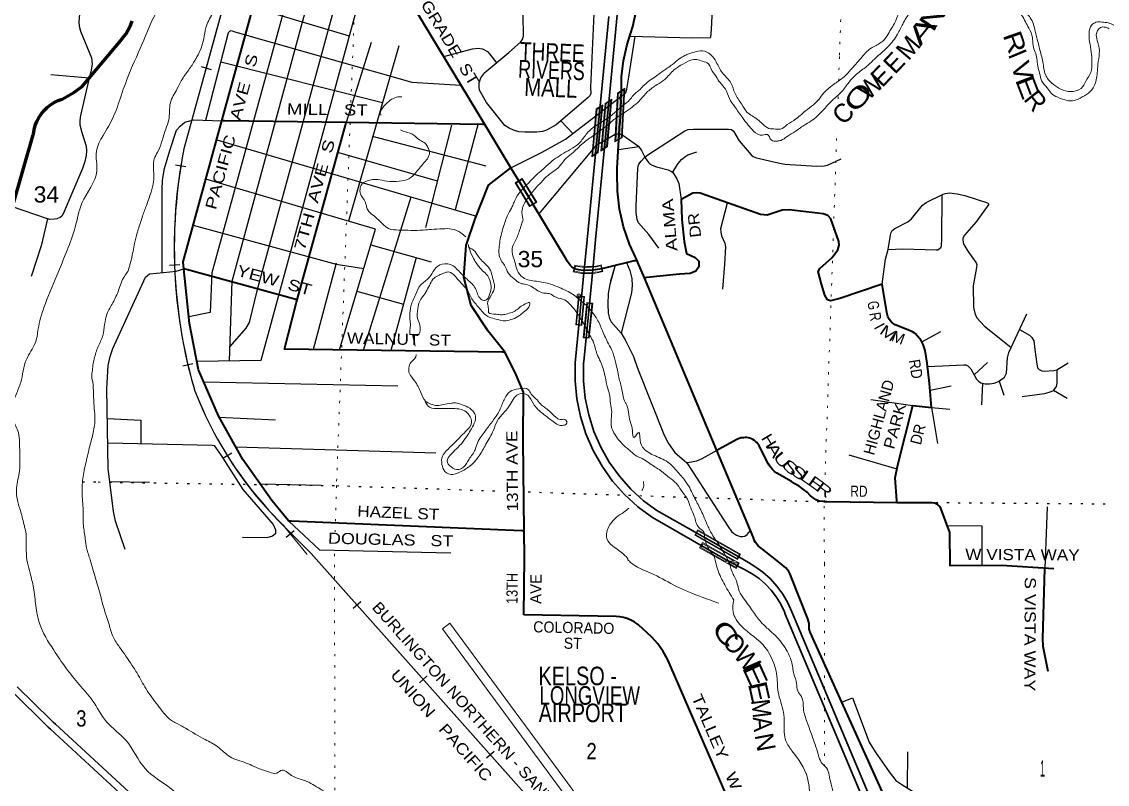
# Model space of a CAD drawing. Header units: feet. Extents: x -509309 to -252658, y -547785 to -360805.
# Drawn here: x -488211 to -476531, y -500895 to -492684 of the extents above; entities that cross this region are included whole.
import ezdxf
from ezdxf.enums import TextEntityAlignment as Align

# ---------------------------------------------------------------- set-up
doc = ezdxf.new("R2010")
doc.units = ezdxf.units.FT
doc.header["$LTSCALE"] = 80
doc.header["$PDMODE"] = 32
doc.header["$PDSIZE"] = 40
doc.linetypes.add('DOT_DASHED', pattern=[7.7, 5, -1.2, 0.3, -1.2])
doc.linetypes.add('DOTTED', pattern=[1.5, 0.3, -1.2])
for name, color, linetype, lineweight in [('18', 7, 'Continuous', 35), ('23', 7, 'Continuous', 70), ('26', 7, 'Continuous', 40), ('27', 7, 'Continuous', 13), ('29', 7, 'Continuous', 25), ('34', 7, 'Continuous', 25), ('36', 7, 'Continuous', 13), ('39', 7, 'Continuous', 13), ('44', 7, 'DOT_DASHED', 13), ('55', 7, 'Continuous', 13), ('6', 7, 'DOTTED', 25), ('61', 7, 'Continuous', 13), ('7', 7, 'DOTTED', 13)]:
    doc.layers.add(name, color=color, linetype=linetype, lineweight=lineweight)
doc.layers.add('30', color=7, linetype='Continuous')
doc.layers.add('41', color=7, linetype='Continuous')

msp = doc.modelspace()

# ---------------------------------------------------------------- hatches: boundary and pattern name
at = {"layer": '55'}
for points in [[(-481875.73, -493573.05), (-481872.19, -493534.05), (-481924.44, -493568.56), (-481969.07, -494059.77), (-481918.34, -494025.77)], [(-482021.83, -493628.94), (-481970.09, -493595.96), (-481972.92, -493633.55), (-482016.24, -494089.2), (-482068.49, -494123.71)]]:
    msp.add_hatch(color=256, dxfattribs=at).paths.add_polyline_path(points)
at = {"layer": '61'}
msp.add_hatch(color=256, dxfattribs=at).paths.add_polyline_path([(-481792.05, -493456.67), (-481730.68, -493416.07), (-481733.15, -493459.77), (-481758.32, -493930.64), (-481818.68, -493963.62)])

# ---------------------------------------------------------------- linework, layer by layer
at = {"layer": '18'}
for points in [[(-482158.21, -495357.92), (-482126.8, -495031.95), (-482023.44, -493959.49), (-481895.13, -492628.06)], [(-482067.51, -495355.83), (-482036.31, -495032.01), (-481926.48, -493892.1), (-481803.14, -492611.89)], [(-480588.57, -498501.95), (-481400.47, -498037.19), (-481424.7, -498023.43), (-481450.47, -498004.32), (-481580.63, -497907.77), (-481724.36, -497775.89), (-481853.52, -497629.7), (-481966.69, -497470.82), (-482062.64, -497300.98), (-482140.3, -497122.04), (-482198.84, -496935.96), (-482237.6, -496744.78), (-482256.17, -496550.6), (-482254.34, -496355.54), (-482215.46, -495952.1), (-482161.2, -495388.93), (-482158.21, -495357.92)], [(-480392.85, -498506.02), (-480495.73, -498447.58), (-481353.34, -497960.45), (-481376.39, -497947.36), (-481403.34, -497927.42), (-481519.98, -497841.12), (-481657.08, -497715.94), (-481780.34, -497577.12), (-481888.42, -497426.17), (-481980.13, -497264.76), (-482054.46, -497094.64), (-482110.6, -496917.68), (-482147.94, -496735.83), (-482166.06, -496551.07), (-482164.94, -496390.43), (-482164.77, -496365.43), (-482162.36, -496340.43), (-482138.25, -496090.12), (-482071.02, -495392.24), (-482067.51, -495355.83)], [(-478039.69, -503716.05), (-479995.67, -499062.91), (-480004.98, -499039.06), (-480043.79, -498956.48), (-480091.03, -498878.4), (-480146.16, -498805.69), (-480208.59, -498739.14), (-480277.64, -498679.47), (-480352.55, -498627.36), (-480432.49, -498583.36), (-480588.57, -498501.95)], [(-477888.96, -503881.09), (-479925.23, -499037.3), (-479968.63, -498939.95), (-480021.96, -498847.66), (-480084.65, -498761.46), (-480156.01, -498682.28), (-480235.25, -498611), (-480321.51, -498548.39), (-480392.85, -498506.02)]]:
    msp.add_lwpolyline(points, dxfattribs=at)
at = {"layer": '23'}
msp.add_lwpolyline([(-488310.7, -494675.76), (-488085.6, -493900.52), (-488084.87, -493893.62), (-488077.11, -493847.43), (-488064.57, -493802.29), (-488047.37, -493758.72), (-488025.72, -493717.18), (-487999.84, -493678.13), (-487970.03, -493642), (-487936.6, -493609.19), (-487899.92, -493580.04), (-487860.4, -493554.9), (-487818.47, -493534.02), (-487774.58, -493517.64), (-487748.92, -493504.95), (-487650.4, -493447.93), (-487558.38, -493380.92), (-487127.5, -492864.83), (-487124.73, -492861.6), (-487091.93, -492818.76), (-487063.79, -492772.72), (-487040.62, -492724), (-487022.66, -492673.12)], dxfattribs=at)
at = {"layer": '23', "lineweight": 35}
for points in [[(-482465.39, -504604.23), (-486127.07, -501755.51), (-486152.97, -501735.36), (-486177.07, -501716.34), (-486732.42, -501278.13), (-487847.36, -500249), (-487870.78, -500227.38), (-487897.36, -500201.14), (-488258.33, -499844.77)], [(-482386.87, -504756.85), (-486172.59, -501815.13), (-486196.13, -501796.82), (-486222.59, -501775.94), (-486780.33, -501335.83), (-487900.06, -500302.27), (-487925.12, -500279.14), (-487950.06, -500254.52), (-488294.95, -499914.03)]]:
    msp.add_lwpolyline(points, dxfattribs=at)
at = {"layer": '26'}
for p, q in [((-483228.36, -493791.02), (-484081.99, -492374.77)), ((-481763.59, -493526.07), (-481776.84, -493773.11)), ((-482863.15, -494396.93), (-482708.93, -494652.8)), ((-481967.16, -495341.33), (-481921.02, -495329.46)), ((-480731.23, -497300.32), (-481510.71, -495441.64)), ((-482801.92, -498455.78), (-482805.25, -498166.87)), ((-482809.11, -499068.92), (-482801.92, -498455.78)), ((-477203.03, -498572.15), (-477202.87, -498568.24))]:
    msp.add_line(p, q, dxfattribs=at)
for points in [[(-481763.59, -493526.07), (-481758.98, -493440.02), (-481756.98, -493272.83), (-481737.52, -493106.77), (-481700.8, -492943.65), (-481686, -492894.05), (-481633.87, -492735.2), (-481598.63, -492571.77), (-481582, -492427.05), (-481552.56, -492268.55), (-481506.71, -492114), (-481444.95, -491965.09), (-481367.97, -491823.45), (-481303, -491726.05), (-481270.53, -491637.76), (-481247.47, -491546.57), (-481234.06, -491453.46), (-481230.46, -491359.46), (-481236.71, -491265.6), (-481242, -491228.05), (-481316, -491012.05), (-481319.47, -491000.77)], [(-484718.86, -493769.92), (-486027, -493751.4), (-486056.66, -493750.98), (-485575.51, -491999.66)], [(-486466.2, -495345.45), (-486474, -495270.05), (-486056.66, -493750.98)], [(-485248, -495679.05), (-484726.93, -493799.05), (-484718.86, -493769.92)], [(-483228.36, -493791.02), (-483251, -493790.7), (-484718.86, -493769.92)], [(-482863.15, -494396.93), (-482946.49, -494258.67), (-483228.36, -493791.02)], [(-481588.96, -495255.05), (-481602.46, -495226.05), (-481671.4, -495077.91), (-481734.87, -494893.12), (-481778.68, -494702.71), (-481802.34, -494508.76), (-481805.6, -494313.4), (-481802.99, -494260.96), (-481776.84, -493773.11)], [(-483013.42, -496241.37), (-483019.2, -496230.08), (-483191.6, -496015.01), (-483376.23, -495741.54), (-483453.03, -495435.11), (-483430.04, -495095.49), (-483330.16, -494808.09), (-483187.53, -494443.84), (-482946.49, -494258.67)], [(-478795.21, -497862.76), (-478796.75, -497837.63), (-478811.64, -497594.94), (-478785.16, -497456.79), (-478621.48, -496814.94), (-478421.31, -496837.2), (-478442.86, -496579.45), (-478469.14, -496361.81), (-478491.71, -496222.93), (-478511.73, -496159.91), (-478534.12, -496117.14), (-478572.34, -496070.2), (-478598.96, -496042.2), (-478625.62, -496024.01), (-478677.44, -496001.68), (-478814.9, -495948.56), (-478839.35, -495931.47), (-478852.86, -495918.46), (-478877.21, -495885.98), (-478891.89, -495858.76), (-478902.83, -495816.07), (-478953.66, -495511.48), (-479407.62, -495664.85), (-479510.33, -495688.84), (-479542.69, -495678.95), (-479569.46, -495629.31), (-479607.48, -495509.92), (-479641.21, -495374.54), (-479623.85, -495342), (-479492.14, -495222.87), (-479430.51, -495139.72), (-479416.9, -495090.31), (-479420.91, -495049.47), (-479506.17, -494806.14), (-479538.35, -494769.62), (-479587.33, -494753.37), (-479954.5, -494710.7), (-480029.64, -494712.77), (-480191.96, -494765.54), (-480262.24, -494760.58), (-480910.21, -494530.09), (-480946.1, -494527.23), (-480991.37, -494530.09), (-481113.85, -494600.12), (-481107.55, -494813.33), (-481083.6, -495049.01), (-481059.79, -495178.16), (-480964.29, -495222.36), (-480924.9, -495263.38), (-480925.95, -495323.66), (-480958.84, -495369.21), (-481017.44, -495394.12), (-481132.6, -495402.24), (-481485.63, -495439.03), (-481510.71, -495441.64)], [(-482267, -495341.04), (-482272.99, -495337), (-482292.17, -495322.08), (-482309.69, -495305.24), (-482321.24, -495291.54), (-482339.1, -495266.38), (-482354.07, -495241.54), (-482708.93, -494652.8)], [(-481923, -495330.05), (-481617, -495257.02), (-481588.96, -495255.05)], [(-481510.71, -495441.64), (-481580.15, -495276.05), (-481588.96, -495255.05)], [(-482805.25, -498166.87), (-482828.13, -498165.91), (-485310.72, -498061.73), (-485335.84, -498060.67), (-485356.54, -498035.82), (-485520.21, -497839.33), (-485831.24, -497398.28), (-486094.47, -496927.13), (-486307, -496431.05), (-486405.32, -495933.84), (-486466.2, -495345.45)], [(-485248, -495679.05), (-486439, -495352.9), (-486466.2, -495345.45)], [(-482267, -495341.04), (-482224.37, -495351.51), (-482162.58, -495358.02), (-482158.21, -495357.92), (-482067.51, -495355.83), (-481967.16, -495341.33)], [(-483013.42, -496241.37), (-483038.46, -496241.04), (-485381.68, -496210.19), (-485254.29, -495704.05), (-485248, -495679.05)], [(-482805.25, -498166.87), (-482816.45, -497194.62), (-482811.78, -496672.33), (-482901.66, -496459.6), (-483013.42, -496241.37)], [(-478795.21, -497862.76), (-479548.18, -497851.95), (-479629.27, -497847.33), (-479663.77, -497831.36), (-479696.42, -497811.87), (-479725.77, -497789.98), (-479760.41, -497750.53), (-479798.63, -497719.97), (-479846.89, -497685.01), (-479892.03, -497658.2), (-479930.19, -497636.27), (-480086.13, -497543.98), (-480110.11, -497526.17), (-480132.1, -497505.95), (-480151.86, -497483.54), (-480169.16, -497459.19), (-480179.64, -497441.28), (-480280.64, -497244.15), (-480290.4, -497229.51), (-480301.64, -497215.98), (-480314.23, -497203.69), (-480328.03, -497192.79), (-480342.9, -497183.39), (-480358.67, -497175.6), (-480375.17, -497169.49), (-480392.21, -497165.15), (-480409.62, -497162.61), (-480427.2, -497161.9), (-480444.75, -497163.04), (-480462.09, -497166), (-480473.45, -497164.57), (-480516.42, -497180.85), (-480706.62, -497287.45), (-480731.23, -497300.32)], [(-480052.2, -498513.1), (-480240, -498364.05), (-480252.77, -498356.13), (-480270.64, -498342.76), (-480287, -498327.6), (-480301.69, -498310.82), (-480314.55, -498292.58), (-480325.43, -498273.11), (-480334.22, -498252.6), (-480340.81, -498231.29), (-480731.23, -497300.32)], [(-477107.78, -498574.12), (-477668.45, -498539.43), (-478221.97, -498543.03), (-478226.41, -498184.01), (-478319.97, -497933.64), (-478329.31, -497908.66), (-478354.33, -497885.03), (-478355.71, -497883.99), (-478366.05, -497877.75), (-478377, -497872.64), (-478388.41, -497868.69), (-478391.37, -497868), (-478416.44, -497864.25), (-478441.37, -497864.15), (-478795.21, -497862.76)], [(-479737, -499214.05), (-479736.94, -499212.94), (-479736.83, -499188.01), (-479739.33, -499163.2), (-479744.4, -499138.79), (-479752, -499115.05), (-479932, -498661.05), (-479935.76, -498650.06), (-479945.72, -498626.87), (-479958.05, -498604.86), (-479972.61, -498584.25), (-479989.25, -498565.28), (-480007.78, -498548.15), (-480028, -498533.05), (-480052.2, -498513.1)], [(-477165.34, -499679.28), (-477222.24, -499410), (-477225.72, -499325.73), (-477203.03, -498572.15)], [(-480366.06, -501620.31), (-481233.95, -499611.89), (-481262.16, -499549.03), (-481310.17, -499463.37), (-481366.87, -499383.19), (-481431.64, -499309.39), (-481574.17, -499178.94), (-481588.03, -499168.02), (-481621.91, -499145.22), (-481657.99, -499126.08), (-481695.87, -499110.83), (-481735.14, -499099.61), (-481775.37, -499092.56), (-481816.11, -499089.76), (-482809.11, -499068.92)], [(-479726.03, -499256.06), (-479726.6, -499255.05), (-479730.39, -499247.38), (-479733.35, -499239.35), (-479735.46, -499231.06), (-479736.69, -499222.6), (-479737.02, -499214.05)], [(-478948, -500981.05), (-479726, -499256.05)]]:
    msp.add_lwpolyline(points, dxfattribs=at)
at = {"layer": '29'}
for p, q in [((-484683.91, -492839.6), (-485721.3, -492530.33)), ((-484450.76, -492906.28), (-484718.86, -493769.92)), ((-484154.83, -492942.16), (-484695.1, -494830.96)), ((-486067.89, -493117.42), (-484329.91, -493554.24)), ((-487897.96, -493251.36), (-487483.33, -493288.14)), ((-483585.16, -493798.05), (-483866.76, -494901.32)), ((-483300.85, -493779.65), (-483546.87, -494709.69)), ((-482410.11, -493750.68), (-482281.77, -493888.99)), ((-483214.46, -494239.1), (-484436.89, -493919.32)), ((-486112.56, -493954.46), (-483318.01, -494777.06)), ((-481570.38, -494030.81), (-481787.91, -494065.09)), ((-483738.72, -494399.66), (-484807.91, -494091.23)), ((-484534.6, -496221.34), (-484021.09, -494570.1)), ((-484453.8, -495085.61), (-483805.55, -495268.95)), ((-484827.72, -495283.4), (-485074.93, -496214.23)), ((-483968.13, -495222.97), (-484239.71, -496225.22)), ((-481825.25, -495304.98), (-481875.65, -495478.15)), ((-484603.78, -495585.84), (-484104.27, -495725.39)), ((-478526.23, -496132.22), (-478320.27, -496019)), ((-477962.87, -496487.77), (-477818.83, -496355.27)), ((-486250.9, -496561.99), (-484163.73, -496604.85)), ((-478436.87, -496651.05), (-478210, -496604.49)), ((-477872.6, -496577.11), (-477884.41, -496808.78)), ((-477695.59, -496556.03), (-477645.08, -496705.75)), ((-477108.81, -496650.54), (-476961.26, -496736.46)), ((-479076.08, -496753.6), (-478621.48, -496814.94)), ((-478421.31, -496837.2), (-478357.68, -497227.09)), ((-478421.31, -496837.2), (-478223.88, -496856.22)), ((-486088.17, -496941.85), (-485480.61, -496972.4)), ((-485907.39, -497261.98), (-483754.43, -497324.6)), ((-479311.45, -497349.07), (-478795.6, -497497.73)), ((-486837.25, -497645.69), (-487261.79, -497639.64)), ((-484990.46, -497676.27), (-485643.74, -497664.17)), ((-477177.69, -497908.61), (-477203.03, -498572.15)), ((-478681.07, -500543.71), (-478683.34, -500934.51))]:
    msp.add_line(p, q, dxfattribs=at)
for points in [[(-485026.63, -491237.34), (-486165.4, -495388.49), (-486182.62, -495814.6), (-486412.88, -495860.73)], [(-485974.73, -496334.03), (-485946.42, -495477.34), (-484776.52, -491164.22)], [(-480709.01, -491132.38), (-480793.66, -492762.72), (-480798.63, -492853.49)], [(-484627.38, -491715.85), (-485681.61, -495580.78), (-485763.82, -495922), (-485797.99, -495983.43), (-485969.64, -496180.06)], [(-486324.96, -496340.22), (-485632.76, -496327.98), (-484463.77, -492030.31)], [(-482045.09, -492360.52), (-482089.73, -493390.74), (-482089.04, -493456.34), (-482097.16, -493480.69), (-482115.09, -493500.5), (-482460.34, -493793.28), (-482565.54, -493853.05), (-482608.46, -493866.35), (-482669.33, -493872.44), (-482795.86, -493874.14), (-482862.08, -493870.41), (-482920.92, -493852.14), (-482967.58, -493831.85), (-483013.03, -493801.32), (-483210.04, -493552.63), (-483284.11, -493419.8), (-483290.19, -493389.36), (-483287.5, -493343.49), (-483271.93, -493289.9), (-483249.61, -493259.45), (-483228.12, -493232.16), (-482969.41, -493017.28), (-482843.82, -492904.24), (-482819.47, -492869.73), (-482813.13, -492835.12), (-482816.41, -492612.91)], [(-487589.66, -492602.26), (-487595.65, -492685.05), (-487591.59, -492731.74), (-487577.89, -492784.55), (-487459.41, -493074.28), (-487453.62, -493141.75), (-487465.8, -493222.95), (-487492.45, -493322.05), (-487577.38, -493693.84), (-487585.71, -493749.19), (-487585.5, -493795.33), (-487563.26, -493875.57), (-487517.07, -494024.27), (-487512.46, -494071.38), (-487516.52, -494126.18), (-487530.72, -494189.11), (-487558.02, -494263.94), (-487764.05, -494751.36), (-487780.28, -494777.75), (-487796.57, -494793.31), (-487831.01, -494806.17), (-487861.44, -494810.22), (-487908.11, -494812.25), (-487944.71, -494801.44), (-488310.7, -494675.76)], [(-486230.96, -493745.14), (-485985.63, -492800.79), (-485972.47, -492784.49), (-485956.24, -492780.43), (-485917.5, -492791.65), (-484011.62, -493336.28), (-483484.68, -493365.76)], [(-482946.49, -494258.67), (-482612.44, -494088.63), (-482360.66, -493949.73), (-481736.59, -493469.29), (-481718.01, -493452.35), (-481711.76, -493445.31), (-481706.33, -493436.37), (-481702.79, -493428), (-481699.33, -493411.74), (-481680.53, -493301.87), (-481610.9, -492840.7)], [(-481667.96, -492839.08), (-480994.89, -492858.24), (-480798.63, -492853.49)], [(-483669.76, -493058.7), (-483359.02, -492976.3), (-483300.34, -492969.19), (-483251.64, -492975.28), (-483199.34, -493006.35), (-483176.57, -493030.09), (-483102.97, -493128.22)], [(-486697.74, -495385.33), (-486700.58, -494493.01), (-486694.79, -494392.09), (-486673.75, -494263.17), (-486617.36, -494069.74), (-486544.68, -493852.5), (-486504.07, -493807.51), (-486455.37, -493766.91), (-486363.26, -493740.71), (-486056.66, -493750.98)], [(-482646.83, -494755.84), (-482021.3, -494010.08), (-481981.51, -493984.08), (-481825.28, -493896.8), (-481782.67, -493888.68), (-481742.09, -493906.95), (-481575.34, -494023.76), (-481543.25, -494069.33), (-481502.88, -494150.78), (-481466.15, -494199.24), (-481450.93, -494214.47), (-481427.6, -494229.68), (-481380.04, -494248.41), (-481257.17, -494280.43), (-481220.61, -494298.48), (-481202.38, -494311.89), (-481190.21, -494329.14), (-481161.8, -494375.83), (-481142.17, -494427.57), (-481113.85, -494600.12)], [(-481356.73, -495121.38), (-481462.96, -494973.92), (-481575.45, -494848.39), (-481589.91, -494812.24), (-481598.03, -494739.16), (-481599.3, -494671.95), (-481582.26, -494261.85), (-481577.74, -494238.82), (-481569.62, -494219.54), (-481545.28, -494185.03), (-481504.7, -494144.44), (-481472.48, -494119.14), (-481076.59, -493860.26), (-481039.02, -493846.44), (-480983.25, -493842), (-480607.9, -493839.97), (-480574.88, -493846.33), (-480553.11, -493864.32), (-480490.32, -493965.5), (-480362.14, -494117.24), (-480340.07, -494134.29), (-480305.58, -494150.52), (-480073.13, -494204.98), (-479999.21, -494217.51), (-479654.28, -494239.83), (-479575.38, -494237.33), (-479540.66, -494227.66), (-479394.4, -494161.57)], [(-481207.31, -494308.26), (-481147.6, -494209.39), (-481110.97, -494167.77), (-481066.44, -494132.26), (-481042.09, -494119.07), (-480945.9, -494083.8)], [(-484793.29, -496217.94), (-484403.1, -494916.52), (-486229.83, -494381.29)], [(-478953.66, -495511.48), (-478915.76, -495240.51), (-478888.21, -495136.75), (-478730.09, -495130.75), (-478372.12, -495141.31), (-478353.73, -495139.02), (-478335.47, -495126.84), (-478323.3, -495116.7), (-478315.18, -495096.4), (-478310.64, -495022), (-478308.9, -494546.1)], [(-478888.21, -495136.75), (-478858.05, -494961), (-478844.74, -494931.99), (-478817.4, -494909.48), (-478676.5, -494839.21), (-478637.79, -494806.14), (-478520.25, -494659.06), (-478479.53, -494629.55), (-478296.92, -494540.24), (-478270.62, -494532.13), (-478229.97, -494528.06), (-478146.78, -494538.21), (-478064.84, -494554.77), (-477818.09, -494633.61), (-477803.91, -494648.15), (-477942.31, -494840.54), (-478067.66, -494982.73), (-478085.91, -495015.21), (-478086.68, -495030.85), (-478081.85, -495061.89), (-478075.77, -495084.22), (-478032.17, -495153.64), (-477941.68, -495278.88), (-477933.74, -495301.41), (-477937.8, -495331.85), (-477974.75, -495528.66), (-477971.62, -495762.88), (-477954.03, -495835.24), (-477929.69, -495875.83), (-477855.98, -495958.49), (-477565.58, -496193.03)], [(-480619.99, -494638.51), (-480691.09, -494913.72), (-480688.46, -494951.74), (-480680.94, -494990.85), (-480645.88, -495068.37), (-480640.36, -495108.58), (-480648.65, -495294.51), (-480669.94, -495562.44)], [(-487932.46, -494808.19), (-488002.35, -495096.93), (-488108.44, -495427.84)], [(-486365.25, -494874.22), (-484825.84, -495293.44), (-484528.34, -495341.25)], [(-481825.25, -495304.98), (-481884.11, -495514.53), (-481900.35, -495611.96), (-481904.41, -495725.63), (-481900.35, -495823.06), (-481888.17, -495879.89), (-481867.88, -495916.43), (-481762.07, -496036.93), (-481717.74, -496109.26), (-481628.47, -496289.91), (-481583.83, -496415.75), (-481299.78, -497134.3), (-481253.1, -497225.64), (-481182.1, -497321.04), (-481055.66, -497432.46), (-480995.43, -497528.08), (-480613.99, -498116.71), (-480575.44, -498171.51), (-480553.12, -498189.78), (-480520.65, -498214.14), (-480480.08, -498228.35), (-480451.67, -498228.35), (-480431.38, -498222.26), (-480405.01, -498203.99), (-480370.51, -498161.37)], [(-481703.62, -495277.69), (-481667.79, -495363.61), (-481646.72, -495447.56), (-481642.67, -495522.66), (-481648.71, -495602.04), (-481762.07, -496036.93)], [(-487098.06, -498365.57), (-487202.02, -498061.93), (-487223.18, -497957.02), (-487279.52, -497493.95), (-487295.03, -496637.1), (-487279.12, -496385.33), (-487258.83, -496287.9), (-487231.69, -496203.57), (-486878.15, -495433.47), (-486836.81, -495398.86), (-486683.49, -495383.91), (-486548.7, -495370.44), (-486466.2, -495345.45)], [(-478464.89, -496396.98), (-478075.19, -496378.03), (-478053.45, -496379.22), (-478033.16, -496389.37), (-478000.7, -496421.85), (-477937.8, -496531.45), (-477915.48, -496555.81), (-477891.13, -496572.05), (-477846.5, -496584.23), (-477799.83, -496584.23), (-477749.52, -496576.32), (-477700.41, -496557.84), (-477651.72, -496523.34), (-477635.49, -496511.16), (-477616.16, -496467.93), (-477603.02, -496304.12), (-477598.96, -496273.67), (-477589.41, -496244.1), (-477396.28, -495830.24)], [(-477474.26, -495997.34), (-477369.69, -496060.54), (-477343.39, -496085.1), (-477323.03, -496119.4), (-477310.95, -496213.61), (-477288.89, -496372.02), (-477280.42, -496409.66), (-477262.16, -496427.93), (-477235.78, -496442.14), (-477211.78, -496447.05), (-477105.93, -496438.08), (-477075.54, -496430.77), (-476950.6, -496356.3)], [(-477073.26, -496429.41), (-477073.34, -496576.91), (-477079.55, -496610.61), (-477098.07, -496636.64), (-477114.04, -496657.3), (-477138.39, -496669.48), (-477204.75, -496689.33), (-477447.22, -496722.27)], [(-487289.26, -496955.94), (-486929.05, -496974), (-486928.38, -497225.6)], [(-487284.51, -497218), (-486162.11, -497241.95), (-486138.85, -497245.96), (-486065.47, -497355.27), (-485831.91, -497722.52), (-485506.4, -498096.94), (-485481.46, -498155.3), (-485481.62, -498197.33), (-485513.93, -498224.31), (-485574.2, -498242.19), (-485836.24, -498238.86)], [(-480731.62, -497300.52), (-480891.95, -497392.08), (-480950.93, -497415.14), (-481003.54, -497426.59), (-481055.66, -497432.46)], [(-485335.84, -498060.67), (-485005.8, -498369.1), (-483593, -498402.05)], [(-477877.75, -498540.79), (-477878.95, -498114.69), (-478253.84, -498110.62)], [(-479386.09, -500009.7), (-479273.63, -499964.47), (-479091.91, -500441.26), (-479028.26, -500543.79), (-478878.29, -500762.4), (-478805.45, -500852.42), (-478741.37, -500898.62), (-478317, -501161.05), (-478269.86, -501178.2), (-478218.04, -501186.72), (-477832.82, -501173.91), (-477708.56, -501182.48), (-477647.26, -501196.17), (-477588.59, -501221.06), (-477460.7, -501327.89), (-476829.86, -501804.14), (-476608.04, -501926.74)]]:
    msp.add_lwpolyline(points, dxfattribs=at)
at = {"layer": '34', "lineweight": 13}
for p, q in [((-485683, -491198.05), (-486467, -494053.05)), ((-485383, -498122.05), (-485139, -498419.05)), ((-480798, -503240.05), (-485097, -498410.05))]:
    msp.add_line(p, q, dxfattribs=at)
at = {"layer": '34'}
for p, q in [((-486279.48, -493168.14), (-486172.82, -493197.43)), ((-486554.48, -494223.82), (-486445.37, -494241.93)), ((-486620.28, -495303.8), (-486509.78, -495298.85)), ((-486478.15, -496389.15), (-486370.64, -496363.16)), ((-486045.28, -497382.76), (-485951.23, -497324.53)), ((-485363.6, -498234.05), (-485278.13, -498163.84)), ((-484563.53, -498928.94), (-484646.15, -499002.48)), ((-483848.72, -499728.12), (-483931.34, -499801.66)), ((-483128.78, -500540.91), (-483211.4, -500614.45))]:
    msp.add_line(p, q, dxfattribs=at)
for points in [[(-485681.93, -491198.34), (-486465.92, -494053.3), (-486483.93, -494148.22), (-486499.68, -494243.04), (-486513.8, -494338.19), (-486526.93, -494434.09), (-486537.8, -494529.88), (-486546.93, -494625.44), (-486555.09, -494721.76), (-486560.98, -494817.94), (-486565.13, -494913.92), (-486567.76, -495010.75), (-486568.54, -495106.82), (-486568.26, -495203.1), (-486565.8, -495299.81), (-486561.5, -495395.74), (-486555.58, -495492), (-486548.47, -495587.92), (-486539.18, -495684.27), (-486528.6, -495779.75), (-486515.87, -495875.65), (-486501.82, -495970.69), (-486486.15, -496066.04), (-486468.66, -496160.62), (-486449.42, -496254.98), (-486428.99, -496349.01), (-486406.29, -496442.92), (-486382.4, -496536.5), (-486356.67, -496629.33)], [(-486356.68, -496629.32), (-486349.95, -496652.7), (-486323.33, -496720.32), (-486295.28, -496786.99), (-486266.08, -496853.22), (-486235.96, -496919.53), (-486204.43, -496984.85), (-486171.89, -497049.33), (-486138.42, -497113.91), (-486103.56, -497177.49), (-486067.67, -497240.23), (-486030.48, -497302.91), (-485992.43, -497364.38), (-485953.6, -497425.55), (-485913.23, -497486.1), (-485871.99, -497545.43), (-485829.59, -497604.32), (-485786.56, -497662.52), (-485741.98, -497720.12), (-485696.92, -497776.63), (-485650.33, -497832.55), (-485603.25, -497887.4), (-485555.01, -497941.8), (-485505.9, -497994.97), (-485455.79, -498047.31), (-485405.05, -498098.96), (-485382.18, -498121.31), (-485099.41, -498407.63)], [(-480798.81, -503240.79), (-485099.35, -498407.63)]]:
    msp.add_lwpolyline(points, dxfattribs=at)
at = {"layer": '34', "lineweight": 13}
for centre, radius, start, end in [((-481046.42, -495113.79), 5523.4, 168.92779, 196.18138), ((-482475.1, -495152.45), 4156.25, 201.16447, 225.60142)]:
    msp.add_arc(centre, radius, start, end, dxfattribs=at)
at = {"layer": '36'}
for p, q in [((-483684, -499220.05), (-483603.48, -499160.76)), ((-483603.48, -499160.76), (-480961.48, -502748.76)), ((-483684, -499220.05), (-481042, -502808.05))]:
    msp.add_line(p, q, dxfattribs=at)
at = {"layer": '39'}
for p, q in [((-481881.85, -493707.09), (-481729.31, -493576.59)), ((-481893.59, -493790.32), (-482058.1, -493910.77)), ((-482047.61, -493813.15), (-481881.85, -493707.09)), ((-482221.76, -495668.01), (-482135.25, -495738.06))]:
    msp.add_line(p, q, dxfattribs=at)
msp.add_arc((-482378.2, -496998.11), 33.3, 305.6695, 91.84746, dxfattribs=at)
for points in [[(-486263.83, -490810.28), (-486263.45, -490922.38), (-486285.61, -491076.2), (-486304.32, -491175.96), (-486290.92, -491274.56), (-486330.76, -491339.69), (-486350.91, -491493.56), (-486372.36, -491695.51), (-486430.78, -491930.59), (-486543.68, -492178.28), (-486636.86, -492438.51), (-486748.76, -492573.95), (-486878.12, -492837.25), (-487036.2, -493200.05), (-487142.05, -493484.02), (-487226.36, -493712.4), (-487333.86, -493908.1), (-487406.65, -494080.65), (-487402.26, -494291.3), (-487561.92, -494638.02), (-487634.96, -494894.77), (-487721.86, -495145.15), (-487833.4, -495416.93), (-487970.91, -495760.22), (-488033.23, -495991.19), (-488065.41, -496144.74), (-488160.35, -496320.72), (-488221.1, -496567.76), (-488270.67, -496696.8), (-488309.75, -496958.45), (-488253.06, -497088.25), (-488232.37, -497289.3), (-488234.53, -497519.83), (-488265.56, -497705.49), (-488257.02, -497836.05), (-488220.27, -497961.32), (-488182.21, -498112.7), (-488168.99, -498161.05)], [(-487513.4, -498350.91), (-487526.29, -498254.13), (-487546.37, -498105.23), (-487550.09, -497944.72), (-487555.48, -497846.33), (-487560.93, -497749.95), (-487550.41, -497581.79), (-487513.58, -497404.3), (-487472.91, -497232.93), (-487436.94, -497087.49), (-487422.79, -496933.47), (-487431.87, -496822.95), (-487438.35, -496690.45), (-487446.94, -496561.9), (-487456.82, -496481.44), (-487452.12, -496455.49), (-487446.77, -496405.5), (-487430.28, -496313.7), (-487388.67, -496182.45), (-487337.36, -496063.48), (-487318.12, -495943.68), (-487293.08, -495832.05), (-487229.64, -495709.39), (-487167.89, -495574.65), (-487105.76, -495425.89), (-487070.25, -495372.68), (-487046.33, -495303.13), (-487021.45, -495197.51), (-487005.22, -495115.72), (-486980.13, -495002.09), (-486940.47, -494868.78), (-486912.01, -494779.29), (-486868.77, -494662.12), (-486818.83, -494519.06), (-486791.67, -494403.47), (-486793.61, -494251.04), (-486785.19, -494161.03), (-486749.2, -494089.78), (-486706.23, -493982.63), (-486660.34, -493841.46), (-486627.61, -493742.06), (-486621.13, -493650), (-486610.65, -493558.04), (-486540.51, -493409.49), (-486494.02, -493320.47), (-486412.65, -493202.29), (-486345.69, -493097.77), (-486324.69, -493062.22), (-486251.36, -492869.64), (-486228, -492745.94), (-486159.92, -492599.34), (-486115.26, -492504.26), (-486069.88, -492306.94), (-486051.28, -492211.18), (-486039.3, -492063.11), (-486011.29, -491915.47), (-485986.14, -491799.83), (-485945.68, -491636.47), (-485908.99, -491539.18), (-485888.22, -491437.46), (-485882.52, -491299.26), (-485876.91, -491239.25), (-485858.62, -491155.51), (-485833.21, -491029.85), (-485811.44, -490903.13)], [(-476512.15, -492759.41), (-476550.96, -492743.8), (-476603.17, -492746.45), (-476649.34, -492823.44), (-476631.55, -492908.12), (-476616.68, -493026.81), (-476631.81, -493142.71), (-476638.28, -493234.78), (-476650.34, -493310.66), (-476672.09, -493374.25), (-476732.34, -493452.88), (-476824.01, -493506.63), (-476907.03, -493536.55), (-476961.08, -493533.13), (-477064.41, -493498.35), (-477135.37, -493452.39), (-477178.01, -493397.14), (-477234.24, -493325.5), (-477259.99, -493238.6), (-477280, -493161.89), (-477287.82, -493079.48), (-477306.03, -493010.83), (-477330.21, -492940.02), (-477335.92, -492853.65), (-477375.32, -492752.37), (-477411.62, -492685.25), (-477449.87, -492616.08), (-477496.2, -492548.71), (-477544.9, -492495.3), (-477615.48, -492435.31), (-477759.61, -492351.35), (-477820.6, -492307.65), (-477901.74, -492267.44), (-478000.8, -492222.74), (-478046.2, -492195.49), (-478129.87, -492175.26), (-478206.07, -492175.28), (-478303.11, -492204.83), (-478401.11, -492270.45), (-478495.16, -492338.17), (-478551.78, -492430.93), (-478597.79, -492501.91), (-478654.04, -492580.65), (-478731.66, -492708.96), (-478786.71, -492817.8), (-478888.54, -492951.49), (-479005.7, -493058.71), (-479133.15, -493175.69), (-479241.71, -493261.08), (-479320.26, -493349.26), (-479397.08, -493447.51), (-479483.38, -493525.46), (-479594.86, -493644.86), (-479716.03, -493751.98), (-479795.51, -493800.04), (-479889.56, -493867.76), (-479975.17, -493919.66), (-480042.47, -493962.02), (-480080.76, -493969.04), (-480144.66, -493959.35), (-480187.14, -493898.09), (-480239.51, -493906.75), (-480336.57, -493862.11), (-480394.96, -493796.42), (-480457, -493716.61), (-480538.15, -493602.2), (-480595.91, -493512.47), (-480639.26, -493409.08), (-480697.55, -493339.39), (-480739.92, -493274.12), (-480797.68, -493184.39), (-480822.49, -493137.62), (-480885.92, -493109.9), (-480947.55, -493090.25), (-481011.94, -493098.59), (-481117.64, -493151.98), (-481193.23, -493204.14), (-481292.19, -493305.83), (-481373.9, -493361.84), (-481476.18, -493437.37), (-481569.13, -493539.21), (-481722.74, -493659.52), (-481736.02, -493668.55)], [(-479410.41, -493314.9), (-479346, -493262.05), (-479292, -493203.05), (-479184, -493080.05), (-479072, -492969.05), (-478966, -492908.05), (-478899, -492835.05), (-478860, -492767.05), (-478820, -492702.05), (-478795, -492644.05), (-478774, -492594.05), (-478755, -492558.05)], [(-477417, -492570.05), (-477333, -492692.05), (-477311, -492768.05), (-477289, -492856.05), (-477255, -492990.05), (-477221, -493136.05), (-477189, -493270.05), (-477115, -493356.05), (-477031, -493412.05), (-476929, -493436.05), (-476811, -493402.05), (-476761, -493324.05), (-476709, -493230.05), (-476697, -493114.05), (-476703, -493010.05), (-476721, -492900.05), (-476727, -492804.05), (-476701, -492722.05), (-476653, -492690.05), (-476591, -492688.05), (-476519, -492698.05), (-476459, -492720.05), (-476419, -492744.05)], [(-481569.31, -493424.67), (-481522.66, -493376.01), (-481463.1, -493323.42), (-481393.69, -493277.11), (-481342.52, -493238.34), (-481260.82, -493182.33), (-481209.65, -493143.56), (-481140.02, -493089.24), (-481076.78, -493048.78), (-481032.16, -493029.89), (-480953.32, -493005.88), (-480864.99, -493002.17), (-480776.32, -493060.63), (-480730.16, -493134.02), (-480664.93, -493244), (-480581.34, -493342.42), (-480536.25, -493455.88), (-480467.11, -493569.97), (-480407.3, -493657.75), (-480293.11, -493736.92), (-480238.29, -493786.48), (-480171.35, -493832.34), (-480101.37, -493840.18), (-480047.27, -493841.59), (-479975.75, -493791.32)], [(-479975.75, -493791.32), (-479881.91, -493731.61), (-479818.35, -493679.13), (-479797.83, -493661.62), (-479635.67, -493521.49), (-479579.64, -493450.77), (-479460.63, -493349.61), (-479410.41, -493314.9)], [(-481569.31, -493424.67), (-481632, -493478.05), (-481670, -493526.05), (-481730, -493577.05)], [(-484344.75, -493689.1), (-484346.26, -493687.3), (-484319.96, -493603.78), (-484293.05, -493572.4), (-484227.43, -493517.97), (-484162.61, -493493.59), (-484120.48, -493492.69)], [(-481736.02, -493668.55), (-481839.15, -493738.69), (-481893.59, -493790.32)], [(-483433.31, -495000.92), (-483485.95, -494958.92), (-483585.07, -494916.24), (-483683.26, -494913.67), (-483801.75, -494920.61), (-483890.18, -494928.32), (-484024.6, -494930.83), (-484154.84, -494927.43), (-484264.67, -494910.53), (-484327.51, -494860.77), (-484429.29, -494767.89), (-484487.91, -494710.21), (-484502.71, -494663.71), (-484525.14, -494602.97), (-484559.92, -494553.94), (-484570.18, -494487.51), (-484550.64, -494431.87), (-484493.57, -494397.27), (-484380.93, -494384.17), (-484283.12, -494400.76), (-484148.76, -494400.25), (-484045.87, -494376.87), (-483967.75, -494304.72), (-483870.41, -494188.96), (-483828.62, -494125.89), (-483828.91, -494061.72), (-483840.29, -494037.36), (-483867.27, -493996.56), (-483928.42, -493958.87), (-484014.87, -493892.45), (-484106.3, -493861.99), (-484134.27, -493849.79)], [(-482782.25, -494443.79), (-482751.54, -494414.66), (-482687.6, -494348.15), (-482623.93, -494291.67), (-482566.43, -494241.03), (-482484.3, -494168.99), (-482402.65, -494114.98), (-482308.92, -494059.28), (-482223.15, -494001.36), (-482146.49, -493909.12), (-482053.8, -493817.3), (-482047.61, -493813.15)], [(-482057.5, -493910.35), (-482170.73, -493990.7), (-482294.12, -494105.78), (-482370.08, -494171.97), (-482434.4, -494252.5), (-482532.61, -494326.13), (-482619.08, -494410.09), (-482687.18, -494482.5), (-482727.39, -494532.54)], [(-482236.56, -495817.69), (-482309.47, -495729.5), (-482368.3, -495679.84), (-482461.78, -495651.34), (-482536.91, -495611.28), (-482594.91, -495605.76), (-482715.53, -495542.46), (-482786.92, -495512.52), (-482844.76, -495500.99), (-482911.66, -495453.13), (-482976.12, -495389.29), (-483016, -495306.04), (-483052.73, -495254.95), (-483074.96, -495186.2), (-483075.25, -495122.03), (-483065.19, -495046.1), (-483048.97, -494964.31), (-483022.62, -494878.78), (-483000.76, -494811.18), (-482973, -494747.74), (-482932.89, -494672.59), (-482913.62, -494626.98), (-482881.85, -494563.64), (-482782.25, -494443.79)], [(-482727.39, -494532.54), (-482805.28, -494644.39), (-482827.6, -494709.43), (-482816.41, -494815.99)], [(-482816.41, -494815.99), (-482849.15, -494915.39), (-482894.39, -495032.51), (-482924, -495089.88), (-482933.94, -495161.81), (-482904.77, -495270.84), (-482881.03, -495357.68), (-482815.05, -495439.61), (-482673.74, -495479.39), (-482520.15, -495509.46), (-482426.88, -495545.98), (-482278.53, -495622.03), (-482221.76, -495668.01)], [(-482837.27, -495745.81), (-482880.37, -495782.78), (-482935.33, -495813.42), (-482999.98, -495831.79), (-483050.35, -495840.5), (-483104.29, -495833.08), (-483188.02, -495814.85), (-483189, -495776.73), (-483197.52, -495720.36), (-483156.88, -495625.18), (-483124.57, -495541.81), (-483145.83, -495436.99), (-483167.89, -495362.23), (-483218.28, -495296.75), (-483267.14, -495249.36), (-483307.82, -495196.16), (-483368.23, -495130.42), (-483399.8, -495111.55), (-483405.17, -495087.35), (-483405.7, -495085.38)], [(-483399, -495114.05), (-483358.51, -495216.9), (-483320.15, -495282.06), (-483263.91, -495353.71), (-483213.05, -495401.15), (-483165.36, -495492.62), (-483163.5, -495572.88), (-483189.63, -495650.39), (-483226.72, -495687.52), (-483270.38, -495670.34), (-483329.49, -495556.51), (-483419.09, -495457.93), (-483520.61, -495355.03), (-483569.58, -495311.64), (-483687.43, -495294.53), (-483769.13, -495350.55), (-483829.76, -495443.2), (-483915.96, -495517.15), (-483970.79, -495617.98), (-484022.31, -495744.96), (-484035.11, -495848.89), (-484030.69, -495983.35), (-484024.55, -496053.68), (-483997, -496055.05)], [(-483978.14, -496178.79), (-483982.82, -496143), (-483992.54, -496056.52), (-483964.65, -496063.27), (-483925.69, -495956.01), (-483951.76, -495881.14), (-483948.81, -495770.94), (-483930.85, -495699.22), (-483897.34, -495645.96), (-483853.44, -495578.93), (-483815.39, -495505.74), (-483773.66, -495444.67), (-483718.64, -495412.02), (-483674.02, -495393.13), (-483617.49, -495378.57), (-483544.63, -495428.59), (-483464.84, -495518.89), (-483420.04, -495568.19), (-483376.2, -495653.54), (-483302.58, -495749.7), (-483259.83, -495800.95), (-483197.16, -495856.72), (-483123.66, -495882.7), (-483001.91, -495903.92), (-482929.24, -495885.77), (-482854.03, -495847.63), (-482812.99, -495812.61), (-482755.33, -495755.96), (-482746.03, -495708.08), (-482774.3, -495715.37), (-482837.27, -495745.81)], [(-482135.25, -495738.06), (-482018.99, -495889.47), (-481962.15, -496013.26), (-481897.66, -496151.29), (-481851.98, -496242.71), (-481819.08, -496361.87), (-481800.97, -496434.53), (-481785.08, -496515.14), (-481754.44, -496644.27), (-481718.01, -496781.57), (-481712.27, -496791.74), (-481665.31, -496985.46), (-481640.05, -497090.38), (-481625.89, -497160.93), (-481601.2, -497137.51), (-481570.34, -497108.24), (-481559.55, -497154.64), (-481532.39, -497263.62), (-481412.41, -497350.97), (-481259.99, -497425.12), (-481154.52, -497530.13), (-481057.44, -497648.96), (-480975.3, -497801.49), (-480942.95, -497866.49), (-480908.65, -497933.56), (-480876.41, -498002.57), (-480838.74, -498093.78), (-480783.47, -498201.5), (-480741.44, -498268.33)], [(-482101.03, -496054.92), (-482176.03, -495913.44), (-482237.02, -495817.08)], [(-480867.57, -498197.32), (-480869.31, -498187.23), (-480925.92, -498129.61), (-480974.81, -498008.02), (-481012.52, -497918.82), (-481048.13, -497825.65), (-481115.69, -497727.65), (-481169.87, -497654.05), (-481244.35, -497589.95), (-481350.41, -497506.98), (-481468.71, -497431.71), (-481533.71, -497387.9), (-481593.18, -497362.29), (-481659.91, -497308.42), (-481705.04, -497271.15), (-481812.19, -497154.06), (-481859.87, -497062.59), (-481870.02, -496992.14), (-481863.17, -496886.05), (-481874.79, -496795.52), (-481888.14, -496694.92), (-481913.62, -496598.01), (-481940.46, -496477), (-481992.49, -496323.26), (-482015.31, -496276.55), (-482054.01, -496149.22), (-482101.54, -496053.82)], [(-482379.27, -496964.82), (-482430.7, -496963.48), (-482468.13, -496938.44), (-482573.87, -496843.45), (-482617.15, -496812.24), (-482665.74, -496754.83), (-482728.26, -496693.05), (-482759.08, -496646.13), (-482863.12, -496637.4), (-482956.15, -496667.05), (-483014.24, -496739.72), (-483061.38, -496852.78), (-483113.88, -496941.64), (-483180.47, -497032.14), (-483255.39, -497134.45), (-483299.24, -497199.47), (-483331.82, -497292.86), (-483396.67, -497393.43), (-483457.13, -497480.07), (-483505.92, -497504.87), (-483591.44, -497478.57), (-483633.75, -497411.3), (-483600.03, -497350.02), (-483532.03, -497281.62), (-483468.04, -497213.11), (-483411.74, -497132.37), (-483371.9, -497067.24), (-483333.64, -496986.03), (-483331.76, -496915.91), (-483358.74, -496875.1), (-483390.05, -496846.21), (-483473.25, -496807.95), (-483542.9, -496788.09), (-483587.14, -496792.95), (-483675.68, -496804.67), (-483740.18, -496817.02), (-483807.93, -496801.22), (-483861.28, -496771.76), (-483916.87, -496676.07), (-483983.74, -496552.01), (-484039.7, -496470.35), (-484022.51, -496352.5), (-483966.21, -496271.76), (-483966.74, -496266.77)], [(-483871, -496774.05), (-483822.87, -496834.92), (-483716.99, -496849.71), (-483614.74, -496850.37), (-483528.53, -496850.62), (-483442.95, -496874.91), (-483396.04, -496920.24), (-483370.19, -497003.13), (-483434.82, -497095.68), (-483500.82, -497164.14), (-483564.7, -497228.64), (-483642.94, -497304.79), (-483684.57, -497361.85), (-483688.93, -497449.96), (-483656.9, -497526.99), (-483571.54, -497559.3), (-483514.95, -497542.73), (-483453.98, -497512.24), (-483368.16, -497452.32), (-483291.56, -497362.08), (-483215.94, -497233.73), (-483135.72, -497083.43), (-483090.75, -496976.33), (-483018.21, -496888), (-482955.9, -496807.41), (-482911.83, -496734.37), (-482850.49, -496689.86), (-482766.7, -496706.08), (-482704.99, -496797.92), (-482615.34, -496894.5), (-482519.08, -496969.19), (-482464, -497008.73), (-482414.49, -497032.07), (-482370.25, -497027.21), (-482358.78, -497025.16)], [(-481522.27, -497634.83), (-481519.92, -497697.05), (-481538.8, -497730.72)], [(-481678.6, -497923.27), (-481731.59, -497964.22), (-481811.29, -498020.28), (-481877.34, -498090.74), (-481909.06, -498152.07), (-481915.69, -498250.15), (-481855.61, -498327.91), (-481784.76, -498377.88), (-481729.84, -498423.43), (-481690.94, -498468.55), (-481688.57, -498479.2)], [(-488169, -498161.05), (-488167, -498174.05), (-488162, -498213.05), (-488163, -498269.05), (-488161.07, -498343.33)], [(-480769.75, -498430.55), (-480851.96, -498287.93), (-480867.57, -498197.32)], [(-483999.63, -502101.4), (-484288.79, -502050.97), (-484498.92, -501970.72), (-484673.69, -501915.55), (-484777.13, -501888.51), (-484984.13, -501838.43), (-485099.96, -501754.88), (-485202.26, -501757.95), (-485468.52, -501678.1), (-485744.16, -501575.91), (-485954.46, -501501.67), (-486141.92, -501400.01), (-486322.78, -501208.3), (-486459.3, -501078.02), (-486603.73, -500943.51), (-486884.01, -500724.87), (-487087.77, -500424.2), (-487298.37, -500221.6), (-487451.97, -499988.55), (-487591.46, -499822.09), (-487865.34, -499451.21), (-488019.26, -499160), (-488057.99, -498974.38), (-488084.35, -498777.08), (-488119.94, -498621.63), (-488148.79, -498510.49), (-488161.05, -498379.78), (-488161.07, -498343.33)], [(-487512.46, -498356.79), (-487474.48, -498479.75), (-487418.02, -498675.91), (-487359.56, -498872.13), (-487348.88, -498918.56), (-487270.12, -499175.53), (-487227.83, -499307.11), (-487156.92, -499419.45), (-487024.19, -499611.79), (-486957.17, -499720.01), (-486859.79, -499887.26), (-486730.66, -500065.45), (-486586.7, -500216), (-486537.33, -500241.48), (-486446.6, -500292.23), (-486237.63, -500412.55), (-486099.66, -500492.73), (-485968.44, -500598.79), (-485796.01, -500665.92), (-485629.71, -500736.88), (-485546.29, -500763.35), (-485466.42, -500773.67), (-485407.42, -500743.28), (-485350.04, -500769), (-485295.07, -500808.68), (-485164.12, -500854.56), (-484998.39, -500945.57), (-484822.54, -501032.85), (-484696.23, -501100.66), (-484530.27, -501183.65), (-484417.11, -501221), (-484230.09, -501268.5), (-484008.84, -501310.96), (-483803.68, -501354.97), (-483574.57, -501471.86), (-483347.49, -501520.51), (-483146.33, -501564.4), (-482903.41, -501619.52), (-482660.77, -501684.66), (-482462.31, -501752.54), (-482242.34, -501839.09), (-482091.85, -501971.77), (-482048.61, -502001.09), (-481976.08, -502057.33), (-481763.15, -502318.15), (-481740.05, -502350.91), (-481477.47, -502627.2), (-481357.59, -502779.06), (-481183.1, -502982.62), (-481113.03, -503054.83), (-480921.39, -503288.97), (-480746.37, -503474.5), (-480613.81, -503672.85), (-480513.09, -503932.45), (-480450.89, -504068.61), (-480409.17, -504220.23), (-480359.56, -504376.08), (-480291.64, -504522.43), (-480242.21, -504684.29), (-480186.74, -504776.14), (-480009.21, -504805.31), (-479881.48, -504754.84), (-479737.56, -504698.81), (-479675.86, -504644.43), (-479621.57, -504499.59), (-479557.21, -504214.65), (-479470.06, -504042.68), (-479365.15, -503949.43), (-479244.04, -503850.64), (-479137.33, -503695.27), (-479059.3, -503561.14), (-479031.06, -503485.74), (-479083.02, -503341.86), (-479212.62, -503179.69), (-479364.53, -503026.91), (-479387.75, -502998.17), (-479543.32, -502833.25), (-479733.06, -502532.98), (-479739.63, -502344.28), (-479692.45, -502098.95), (-479702.82, -501833.93), (-479696.31, -501539.3), (-479705.29, -501364.57), (-479704.34, -501123.93), (-479732.15, -500976.73), (-479755.9, -500827.64), (-479923.78, -500534.01), (-479988.86, -500427.86), (-480007.38, -500236.8), (-480015.98, -500118.23), (-480071.86, -499902.03), (-480088.21, -499705.02), (-480160.46, -499500.38), (-480210.27, -499420.73), (-480468.17, -499190.7), (-480556, -499039.77), (-480550.24, -498909.58)], [(-480741.44, -498268.33), (-480652.63, -498407.42), (-480600.87, -498501.69)], [(-481688.57, -498479.2), (-481656.28, -498508.79), (-481584, -498557.05), (-481410, -498636.05), (-481165, -498765.05), (-480902, -498875.05), (-480712, -498945.05)], [(-480744.8, -498498.66), (-480765.7, -498436.55), (-480769.75, -498430.55)], [(-480550.24, -498909.58), (-480645.79, -498748.39), (-480721.25, -498585.78), (-480744.8, -498498.66)], [(-480600.87, -498501.69), (-480567.52, -498606.25), (-480516.69, -498720.02), (-480498.7, -498790.73), (-480393.42, -498962.22), (-480347.21, -499027.72), (-480258.4, -499144.59), (-480192.22, -499212.68), (-480102.37, -499293.48), (-479984.5, -499445.28), (-479930.01, -499571.19), (-479901.85, -499706.37), (-479874.77, -499809.43), (-479861.07, -499890.04), (-479820.75, -499951.37), (-479800.37, -500078.3), (-479760.6, -500227.85), (-479753.17, -500248.12), (-479701.21, -500392.01), (-479666.06, -500493.3), (-479633.03, -500598.53), (-479595.18, -500675.83), (-479565.89, -500702.75), (-479510.39, -500862.78), (-479481.71, -500979.92), (-479467.22, -501102.68), (-479470.38, -501281.08), (-479475.91, -501348.79)]]:
    msp.add_spline(points, degree=3, dxfattribs=at)
at = {"layer": '55'}
for p, q in [((-481979.45, -494077.36), (-481932.18, -493564.07)), ((-481932.18, -493564.07), (-481862.72, -493518.72)), ((-481862.72, -493518.72), (-481909.69, -494028.53)), ((-482077.82, -494139.36), (-482029.19, -493623.07)), ((-482029.19, -493623.07), (-481959.86, -493580.26)), ((-481959.86, -493580.26), (-482008.21, -494093.47)), ((-481979.45, -494077.36), (-481909.69, -494028.53)), ((-482077.82, -494139.36), (-482008.21, -494093.47)), ((-482276.66, -495376.56), (-482259.05, -495304.16)), ((-481975.46, -495302), (-481956.97, -495372.82)), ((-480884.86, -498293.3), (-480509.71, -498503.59)), ((-480647.75, -498500.71), (-480523.49, -498569.93)), ((-480491.18, -498513.37), (-480523.49, -498569.93)), ((-480509.71, -498503.59), (-480491.18, -498513.37))]:
    msp.add_line(p, q, dxfattribs=at)
for points in [[(-481875.73, -493573.05), (-481872.19, -493534.05), (-481924.44, -493568.56), (-481969.07, -494059.77), (-481918.34, -494025.77)], [(-482021.83, -493628.94), (-481970.09, -493595.96), (-481972.92, -493633.55), (-482016.24, -494089.2), (-482068.49, -494123.71)], [(-482155.64, -495642.81), (-482184.38, -495953.58), (-482249.11, -495947.6), (-482220.36, -495636.82)], [(-482213.13, -495645.52), (-482164.34, -495650.03), (-482191.6, -495944.87), (-482240.4, -495940.37)], [(-482067.17, -495714.2), (-482104.97, -496092.87), (-482169.65, -496086.41), (-482131.85, -495707.75)], [(-482075.93, -495721.37), (-482124.68, -495716.5), (-482160.89, -496079.24), (-482112.14, -496084.11)], [(-480937.83, -498156.51), (-480478.2, -498416.54), (-480510.21, -498473.11), (-480969.84, -498213.08)], [(-480958.93, -498210.05), (-480934.8, -498167.41), (-480489.1, -498419.56), (-480513.23, -498462.2)], [(-480881.79, -498304.18), (-480543.7, -498493.7), (-480644.46, -498493.4), (-480905.76, -498346.93)], [(-480509.99, -498512.05), (-480614.22, -498510.25), (-480526.52, -498559.09), (-480502.14, -498516.42)]]:
    msp.add_lwpolyline(points, close=True, dxfattribs=at)
for points in [[(-481981.02, -495312.39), (-482031.3, -495322.6), (-482081.39, -495328.68), (-482130.11, -495329.35), (-482182.13, -495325.99), (-482253.71, -495316.08), (-482265.93, -495369.69)], [(-482265.93, -495369.69), (-482185.36, -495385.89), (-482120.32, -495387.87), (-482075.68, -495386.55), (-482043.24, -495382.62), (-482002.66, -495376.71), (-481966.45, -495367.55), (-481981.02, -495312.39)], [(-482259.05, -495304.16), (-482229.31, -495311.38), (-482181.32, -495318.03), (-482129.91, -495321.35), (-482081.93, -495320.69), (-482032.58, -495314.7), (-482003.1, -495308.71), (-481975.46, -495302)], [(-482276.66, -495376.56), (-482243.7, -495384.56), (-482186.12, -495393.87), (-482120.32, -495395.87), (-482075.08, -495394.54), (-482042.18, -495390.55), (-482001.05, -495384.56), (-481956.97, -495372.82)], [(-480647.75, -498500.71), (-480916.65, -498350), (-480884.86, -498293.3)]]:
    msp.add_lwpolyline(points, dxfattribs=at)
msp.add_point((-482215.38, -495637.28), dxfattribs=at)
at = {"layer": '6'}
msp.add_line((-482761.37, -497747.01), (-481061.47, -497803.07), dxfattribs=at)
for points in [[(-487558.17, -497637.69), (-487389.56, -497640.13), (-484823.97, -497679), (-483059.85, -497737.17)], [(-480973.07, -497805.98), (-479577.04, -497852.01), (-476524.42, -497875.05)]]:
    msp.add_lwpolyline(points, dxfattribs=at)
at = {"layer": '61'}
for p, q in [((-481827.53, -493978.29), (-481799.86, -493452.32)), ((-481799.86, -493452.32), (-481722.03, -493400.44)), ((-481722.03, -493400.44), (-481750.18, -493935.41)), ((-481827.53, -493978.29), (-481750.18, -493935.41)), ((-482901.85, -494418.72), (-482824.91, -494372.03)), ((-482746.22, -494675.19), (-482901.85, -494418.72))]:
    msp.add_line(p, q, dxfattribs=at)
for points in [[(-481792.05, -493456.67), (-481730.68, -493416.07), (-481733.15, -493459.77), (-481758.32, -493930.64), (-481818.68, -493963.62)], [(-482890.86, -494421.4), (-482827.59, -494383.01), (-482680.26, -494625.81), (-482743.53, -494664.2)]]:
    msp.add_lwpolyline(points, close=True, dxfattribs=at)
msp.add_lwpolyline([(-482824.91, -494372.03), (-482669.28, -494628.5), (-482746.22, -494675.19)], dxfattribs=at)
at = {"layer": '7'}
for p, q in [((-479421.69, -493323.46), (-479412.12, -493044.46)), ((-479428.19, -493512.84), (-479427.21, -493484.41)), ((-479567.11, -497562.67), (-479439.53, -493843.65)), ((-484845, -498412.98), (-484841.15, -501023.35)), ((-479574.77, -498523.02), (-479571.97, -500694.96))]:
    msp.add_line(p, q, dxfattribs=at)
for points in [[(-479412.12, -493044.46), (-479395.06, -492547.28), (-479245.67, -487769.28)], [(-484596.38, -491071.04), (-484622.78, -492330.66), (-484823.97, -497679), (-484838.58, -498175.3)], [(-479574.77, -498523.02), (-479577.04, -497852.01), (-479576.49, -497835.94)]]:
    msp.add_lwpolyline(points, dxfattribs=at)

# ---------------------------------------------------------------- texts
at = {"layer": '27'}
for s, rotation, width, p in [('GRADE  ST', 301.079, 1.2, (-483921.71, -492497.97)), ('PACIFIC   AVE   S', 74.638, 1.3, (-486122.88, -494716.34)), ('MILL   ST', 359.189, 1.25, (-485357.88, -493683.44)), ('7TH  AVE  S', 74.508, 1.35, (-485166.59, -495155.41)), ('ALMA  ', 95.079, 1.3, (-481154.13, -495150.79)), ('DR ', 96.079, 1.15, (-480899.48, -495001.98)), ('YEW  ST', 344.685, 1.25, (-485906, -495415.76)), ('WALNUT  ST', 358.664, 1.15, (-484712.58, -496149.13)), ('RD', 279.231, 0.9, (-478666.78, -496330.14)), ('PARK ', 74.64, 1.15, (-478826.06, -497294.94)), ('DR', 75.694, 0.95, (-478537.65, -497247.74)), ('13TH AVE ', 90.508, 1.15, (-482870.18, -497957.36)), ('RD', 359.64, 0.8, (-479295.95, -497799)), ('HAZEL ST', 357.664, 1.15, (-484602, -498013.21)), ('W VISTA WAY', 359.64, 1.15, (-478059.14, -498478.68)), ('13TH', 89.328, 0.85, (-482876.7, -498953.82)), ('S VISTA WAY', 269.731, 1.2, (-477418.7, -498663.32)), ('COLORADO', 358.798, 0.95, (-482708.28, -499258.68)), ('ST', 358.798, 0.95, (-482380.63, -499434.79)), ('TALLEY   WAY', 293.37, 1.25, (-481008.59, -499956.94))]:
    msp.add_text(s, height=120, rotation=rotation, dxfattribs=dict(at, width=width)).set_placement(p)
for s, rotation, width, p in [('G', 279.474, 0.75, (-479105.6, -495748.59)), ('R', 279.474, 0.8, (-479084.71, -495869.37)), ('M', 325.047, 1.3, (-478920.18, -496085.96)), ('H', 301.128, 1.2, (-480222.6, -497225.47)), ('A', 302.128, 1.45, (-480163.7, -497328.4)), ('U', 310.393, 1.55, (-480076.92, -497442.41)), ('S', 318.399, 1.7, (-479979.64, -497527.11)), ('S', 323.382, 1.55, (-479888.67, -497586.41)), ('L', 325.115, 1.7, (-479790.83, -497641.98)), ('E', 324.08, 1.5, (-479699.39, -497706.13)), ('R', 323.283, 1.4, (-479610.68, -497773))]:
    msp.add_text(s, height=120, rotation=rotation, dxfattribs=dict(at, width=width)).set_placement(p, align=Align.CENTER)
for s, rotation, p in [('I', 298.338, (-479034.74, -495991.28)), ('M', 338.871, (-478800.38, -496141.95))]:
    msp.add_text(s, height=120, rotation=rotation, dxfattribs=at).set_placement(p, align=Align.CENTER)
for s, rotation, p in [('HIGHLAND', 74.64, (-479040.22, -497359.3)), ('AVE', 89.328, (-482620.73, -498952.61))]:
    msp.add_text(s, height=120, rotation=rotation, dxfattribs=at).set_placement(p)
at = {"layer": '30', "width": 1.2}
msp.add_text('DOUGLAS   ST', height=120, rotation=358.664, dxfattribs=at).set_placement((-484916.14, -498304.18))
at = {"layer": '34'}
for s, width, p in [('BURLINGTON NORTHERN - SANTA FE', 1.1, (-484449.39, -498995.94)), ('UNION   PACIFIC', 1.2, (-484251.65, -499724.5))]:
    msp.add_text(s, height=120, rotation=311.671, dxfattribs=dict(at, width=width)).set_placement(p)
at = {"layer": '36'}
for s, width, p in [('KELSO -', 0.8, (-482650.84, -499828.35)), ('LONGVIEW', 0.75, (-482639.64, -500038.48)), ('AIRPORT', 0.8, (-482648.64, -500225.82))]:
    msp.add_text(s, height=200, dxfattribs=dict(at, width=width)).set_placement(p)
at = {"layer": '41'}
for s, rotation, width, p in [('N', 54.617, 1.5, (-478410, -492807.82)), ('A', 51.153, 1.7, (-478545.21, -492960.76)), ('R', 289.103, 1.2, (-477657.75, -492827.89)), ('V', 286.787, 1.1, (-477569.39, -493145.81)), ('E', 291.027, 1.4, (-477526.41, -493306.95)), ('O', 49.478, 1.5, (-479236.39, -493678.95)), ('C', 306.633, 1.5, (-480798.92, -499218.29)), ('E', 294.543, 1.5, (-480464.92, -499636.67)), ('E', 282.692, 1.25, (-480398.39, -499811.91)), ('M', 277.016, 0.9, (-480364.65, -499991.08)), ('A', 275.754, 0.9, (-480346, -500174.26))]:
    msp.add_text(s, height=200, rotation=rotation, dxfattribs=dict(at, width=width)).set_placement(p)
for s, rotation, p in [('M', 49.819, (-478669.62, -493112.3)), ('I', 292.85, (-477602.21, -493036.35)), ('E', 46.648, (-478815.25, -493259.11)), ('W', 44.603, (-479099.44, -493540.95)), ('E', 46.522, (-478952.37, -493401.76)), ('R', 308.694, (-477439.44, -493521.67)), ('C', 45.341, (-479370.6, -493807.64)), ('O', 314.542, (-480686.72, -499373.07)), ('W', 308.002, (-480562.2, -499506.79)), ('N', 280.694, (-480326.76, -500365.23))]:
    msp.add_text(s, height=200, rotation=rotation, dxfattribs=at).set_placement(p)
at = {"layer": '44'}
for s, width, p in [('THREE', 0.8, (-482506.27, -493108.72)), ('RIVERS', 0.75, (-482514.02, -493300.96)), ('MALL', 0.85, (-482521.79, -493493.2))]:
    msp.add_text(s, height=192.1, rotation=357.69, dxfattribs=dict(at, width=width)).set_placement(p, align=Align.CENTER)
at = {"layer": '7'}
for s, width, p in [('34', 1.05, (-488081.87, -494630.98)), ('35', 1.05, (-482874.32, -495327.52)), ('3', 0.85, (-487624.6, -500273.16)), ('2', 0.85, (-482134.67, -500625.33)), ('1', 0.4, (-477253.68, -500811.81))]:
    msp.add_text(s, height=175, dxfattribs=dict(at, width=width)).set_placement(p)

doc.saveas('drawing.dxf')
